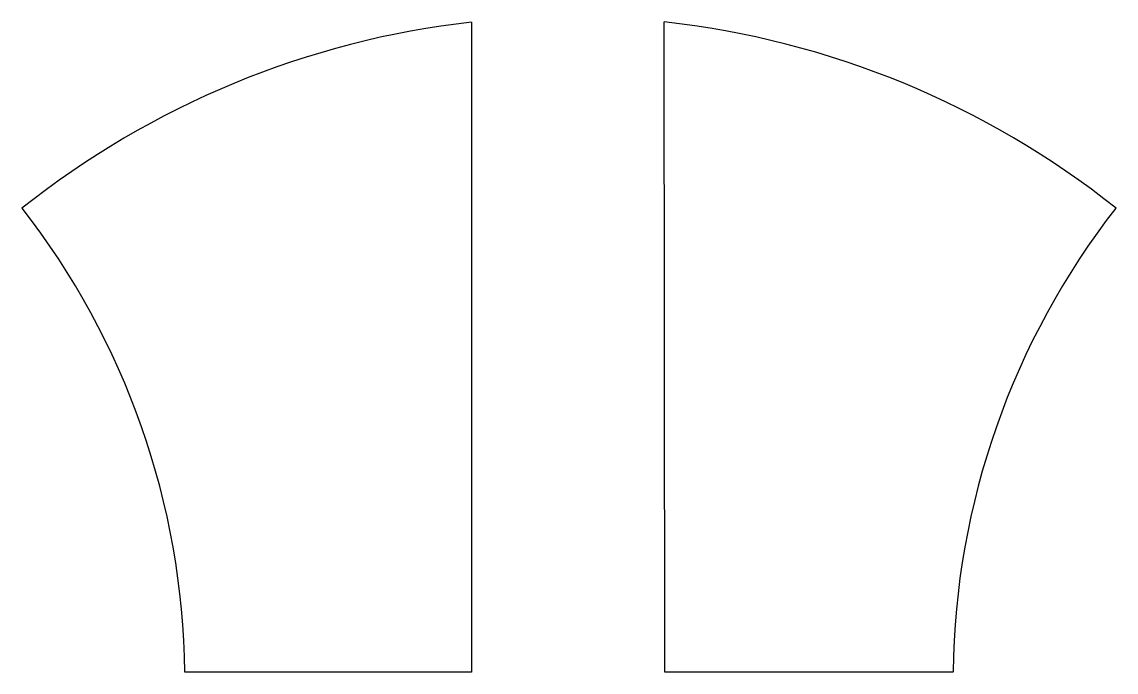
# Model space of a CAD drawing. Header units: millimetres. Extents: x 25.2 to 47.6, y 11 to 24.4.
import ezdxf

# ---------------------------------------------------------------- set-up
doc = ezdxf.new("R2010")
doc.units = ezdxf.units.MM
doc.layers.add('Corte exterior', color=1, linetype='Continuous', true_color=0xff0000)
doc.layers.add('grabado linea medio', color=3, linetype='Continuous', true_color=0x00ff00)

msp = doc.modelspace()

# ---------------------------------------------------------------- linework, layer by layer
at = {"layer": 'Corte exterior'}
for start_param, end_param in [(3.251706, 3.806695), (2.476434, 3.034125)]:
    msp.add_ellipse((36.4, 6.019), major_axis=(0, -18.468), ratio=0.986667, start_param=start_param, end_param=end_param, dxfattribs=at)
at = {"layer": 'grabado linea medio'}
for p, q in [((34.397, 24.376), (34.397, 11.019)), ((38.373, 11.019), (38.354, 24.381)), ((34.397, 11.019), (28.505, 11.019)), ((44.293, 11.019), (38.373, 11.019))]:
    msp.add_line(p, q, dxfattribs=at)
for centre, radius, start, end in [((12.695, 10.827), 15.81, 0.6952, 37.9714), ((60.096, 10.827), 15.803, 142.0087, 179.3023)]:
    msp.add_arc(centre, radius, start, end, dxfattribs=at)

doc.saveas('drawing.dxf')
